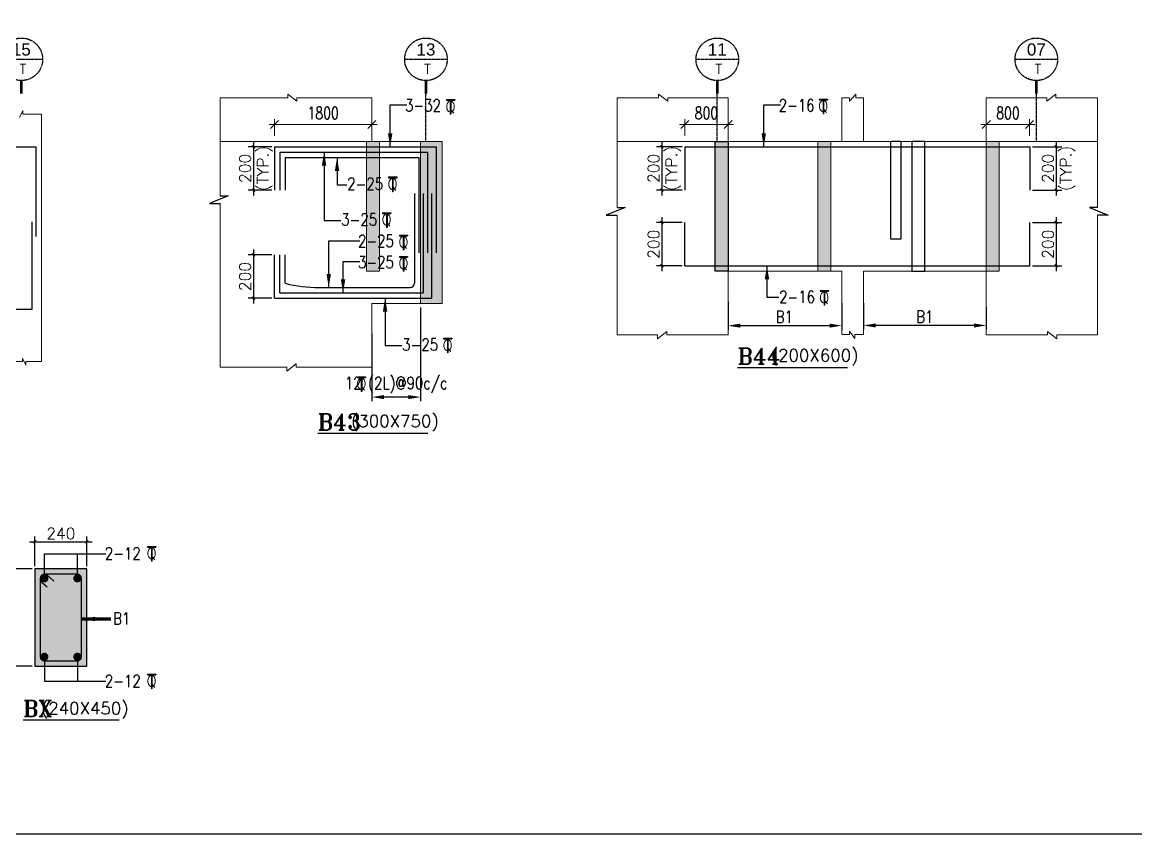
# Model space of a CAD drawing. Header units: millimetres. Extents: x 2061841 to 105821645, y -77612 to 48520811.
# Drawn here: x 2886981 to 2907570, y -703 to 14301 of the extents above; entities that cross this region are included whole.
import ezdxf
from ezdxf.enums import TextEntityAlignment as Align

# ---------------------------------------------------------------- set-up
doc = ezdxf.new("R2010")
doc.units = ezdxf.units.MM
doc.header["$LTSCALE"] = 10
doc.header["$MEASUREMENT"] = 0
for name, pattern in [('BASEMENT COLUMN SETTING OUT-PART 2_R4$0$CENTER', [2, 1.25, -0.25, 0.25, -0.25]), ('CENTER', [2, 1.25, -0.25, 0.25, -0.25]), ('HIDDEN', [0.375, 0.25, -0.125])]:
    doc.linetypes.add(name, pattern=pattern)
for name, color, linetype in [('A-Grid-Tower', 8, 'CENTER'), ('BASEMENT COLUMN SETTING OUT-PART 2_R4$0$A-GRID-MAIN', 2, 'BASEMENT COLUMN SETTING OUT-PART 2_R4$0$CENTER'), ('BEAM', 4, 'Continuous'), ('BEAM HATCH', 252, 'Continuous'), ('BEAM STIRRUPS', 3, 'Continuous'), ('BORDER', 5, 'Continuous'), ('LEADER', 3, 'Continuous'), ('REIN', 1, 'Continuous'), ('S-BEAM', 4, 'Continuous'), ('S-DIM', 7, 'Continuous'), ('SHEET', 7, 'Continuous')]:
    doc.layers.add(name, color=color, linetype=linetype)
doc.layers.add('TEXT', color=2, linetype='Continuous', lineweight=25)
doc.layers.add('VIN_SLAB DIMENSION', color=3, linetype='Continuous', lineweight=13)
doc.styles.add('200', font='romand.shx', dxfattribs={"width": 0.8, "height": 225})
doc.styles.add('BASEMENT COLUMN SETTING OUT-PART 2_R4$0$MAS-TXTL', font='arial.ttf', dxfattribs={"height": 200})
doc.styles.add('BASEMENT COLUMN SETTING OUT-PART 2_R4$0$MAS-TXTS', font='romans.shx', dxfattribs={"width": 0.8, "height": 180})
doc.styles.add('MAH', font='romand.shx', dxfattribs={"height": 210})
doc.styles.add('PK', font='romand.shx', dxfattribs={"width": 0.7, "height": 225})
doc.styles.add('PRP 100', font='romand.shx', dxfattribs={"width": 0.75})
doc.styles.add('RD', font='romand.shx', dxfattribs={"width": 0.9, "height": 225})
doc.styles.add('ROMAND', font='romand', dxfattribs={"height": 200})
doc.styles.add('RT', font='romant.shx', dxfattribs={"height": 250})
doc.dimstyles.new('dim', dxfattribs={"dimtxt": 225, "dimasz": 150, "dimexe": 100, "dimexo": 100, "dimgap": 100, "dimtad": 1, "dimdec": 0, "dimlfac": -1, "dimrnd": 5, "dimdsep": 46, "dimtxsty": 'PRP 100', "dimblk": 'OBLIQUE', "dimcen": 1.5, "dimdle": 100, "dimclrd": 3, "dimclre": 3, "dimclrt": 2, "dimadec": 0, "dimazin": 0, "dimtfac": 1, "dimtdec": 0, "dimtix": 1, "dimtmove": 0, "dimatfit": 3, "dimldrblk": 'OBLIQUE', "dimfxl": 200, "dimlwd": -1, "dimlwe": -1, "dimarcsym": 0})
doc.dimstyles.new('GR', dxfattribs={"dimtxt": 225, "dimasz": 100, "dimexe": 50, "dimexo": 50, "dimgap": 40, "dimtad": 1, "dimdec": 0, "dimzin": 0, "dimdsep": 46, "dimtxsty": 'RD', "dimblk1": 'OBLIQUE', "dimblk2": 'OBLIQUE', "dimsah": 1, "dimcen": 0, "dimdle": 100, "dimclrd": 3, "dimclre": 3, "dimclrt": 2, "dimadec": 0, "dimazin": 0, "dimtfac": 1, "dimtdec": 0, "dimtix": 1, "dimtmove": 0, "dimatfit": 3, "dimfxl": 1, "dimtolj": 1, "dimtzin": 0, "dimarcsym": 0})
doc.dimstyles.new('GR2', dxfattribs={"dimtxt": 225, "dimasz": 100, "dimexe": 75, "dimexo": 75, "dimgap": 50, "dimtad": 1, "dimdec": 0, "dimdsep": 46, "dimtxsty": '200', "dimblk1": 'OBLIQUE', "dimblk2": 'OBLIQUE', "dimsah": 1, "dimcen": 50, "dimdle": 75, "dimclrd": 3, "dimclre": 3, "dimclrt": 2, "dimadec": 0, "dimazin": 0, "dimtfac": 1, "dimtdec": 0, "dimtix": 1, "dimtmove": 0, "dimatfit": 3, "dimldrblk": 'OBLIQUE', "dimfxl": 1, "dimtolj": 1, "dimtzin": 0, "dimarcsym": 0})
doc.dimstyles.new('MA', dxfattribs={"dimtxt": 210, "dimasz": 50, "dimexe": 100, "dimexo": 50, "dimgap": 50, "dimtad": 1, "dimdec": 0, "dimzin": 0, "dimdsep": 46, "dimtxsty": 'MAH', "dimblk1": 'OBLIQUE', "dimblk2": 'OBLIQUE', "dimsah": 1, "dimcen": 0.09, "dimdle": 100, "dimclrd": 3, "dimclre": 3, "dimclrt": 2, "dimadec": 0, "dimazin": 0, "dimtfac": 1, "dimtdec": 0, "dimtix": 1, "dimtofl": 0, "dimtmove": 0, "dimatfit": 3, "dimldrblk": 'OBLIQUE', "dimfxl": 1, "dimtolj": 1, "dimtzin": 0, "dimarcsym": 0})

# ---------------------------------------------------------------- blocks, each defined once
blk = doc.blocks.new('_Oblique')
at = {"color": 0, "linetype": 'ByBlock', "lineweight": -2}
blk.add_line((-0.5, -0.5), (0.5, 0.5), dxfattribs=at)
blk = doc.blocks.new('*D1696')
at = {"layer": 'Defpoints', "color": 0, "transparency": 16777216}
for p in [(2891644, 11999, 0), (2891255, 11199), (2891644, 11199, 0)]:
    blk.add_point(p, dxfattribs=at)
at = {"layer": 'S-DIM', "color": 3, "lineweight": -2, "transparency": 16777216}
for p, q in [((2891594, 11999), (2891155, 11999)), ((2891255, 12099), (2891255, 11099)), ((2891594, 11199), (2891155, 11199))]:
    blk.add_line(p, q, dxfattribs=at)
at = {"layer": 'S-DIM', "color": 3, "lineweight": -2, "transparency": 16777216, "xscale": 50, "yscale": 50, "zscale": 50}
for p, rotation in [((2891255, 11999), 90), ((2891255, 11199), 270)]:
    blk.add_blockref('_Oblique', p, dxfattribs=dict(at, rotation=rotation))
at = {"layer": 'S-DIM', "color": 2, "transparency": 16777216, "char_height": 210, "attachment_point": 5, "rotation": 90, "style": 'MAH'}
for s, insert in [('\\A1;(TYP.)', (2891465, 11599)), ('\\A1;200', (2891100, 11599))]:
    blk.add_mtext(s, dxfattribs=dict(at, insert=insert))
blk = doc.blocks.new('*D1697')
at = {"layer": 'Defpoints', "color": 0, "transparency": 16777216}
for p in [(2891644, 9999, 0), (2891255, 9199), (2891644, 9199, 0)]:
    blk.add_point(p, dxfattribs=at)
at = {"layer": 'S-DIM', "color": 3, "lineweight": -2, "transparency": 16777216}
for p, q in [((2891255, 10099), (2891255, 9099)), ((2891594, 9999), (2891155, 9999)), ((2891594, 9199), (2891155, 9199))]:
    blk.add_line(p, q, dxfattribs=at)
at = {"layer": 'S-DIM', "color": 3, "lineweight": -2, "transparency": 16777216, "xscale": 50, "yscale": 50, "zscale": 50}
for p, rotation in [((2891255, 9999), 90), ((2891255, 9199), 270)]:
    blk.add_blockref('_Oblique', p, dxfattribs=dict(at, rotation=rotation))
at = {"layer": 'S-DIM', "color": 2, "transparency": 16777216, "char_height": 210, "attachment_point": 5, "rotation": 90, "style": 'MAH'}
for s, insert in [('\\A1;200', (2891100, 9599)), ('\\A1;', (2891410, 9599))]:
    blk.add_mtext(s, dxfattribs=dict(at, insert=insert))
blk = doc.blocks.new('*D1698')
at = {"layer": 'BEAM STIRRUPS', "color": 3, "lineweight": -2, "ltscale": 0.25, "transparency": 16777216}
for p, q in [((2894345, 9024), (2894345, 7295)), ((2893445, 8537), (2893445, 7295)), ((2894120, 7370), (2893670, 7370))]:
    blk.add_line(p, q, dxfattribs=at)
at = {"layer": 'BEAM STIRRUPS', "color": 3, "linetype": 'Continuous', "ltscale": 0.25, "transparency": 16777216}
for points in [[(2893670, 7408), (2893670, 7333), (2893445, 7370)], [(2894120, 7408), (2894120, 7333), (2894345, 7370)]]:
    blk.add_solid(points, dxfattribs=at)
at = {"layer": 'Defpoints', "color": 0, "linetype": 'Continuous', "ltscale": 0.25, "transparency": 16777216}
for p in [(2894345, 9099, 0), (2893445, 8612, 0), (2893445, 7370)]:
    blk.add_point(p, dxfattribs=at)
at = {"layer": 'BEAM STIRRUPS', "color": 2, "linetype": 'Continuous', "ltscale": 0.25, "transparency": 16777216, "insert": (2893895, 7592), "char_height": 225, "attachment_point": 5, "rotation": 360, "style": '200'}
blk.add_mtext('\\A1;12 (2L)@90c/c', dxfattribs=at)
blk = doc.blocks.new('A$C33BE299A')
at = {"layer": 'SHEET', "color": 4, "style": 'ROMAND'}
for s, height, p in [('T', 170, (-16, 0)), ('Q', 125, (-14, 27))]:
    blk.add_text(s, height=height, dxfattribs=at).set_placement(p)
blk = doc.blocks.new('*D1677')
at = {"layer": 'Defpoints', "color": 0, "transparency": 16777216}
for p in [(2899232, 11999, 0), (2898809, 11199), (2899232, 11199, 0)]:
    blk.add_point(p, dxfattribs=at)
at = {"layer": 'S-DIM', "color": 3, "lineweight": -2, "transparency": 16777216}
for p, q in [((2899182, 11999), (2898709, 11999)), ((2898809, 12099), (2898809, 11099)), ((2899182, 11199), (2898709, 11199))]:
    blk.add_line(p, q, dxfattribs=at)
at = {"layer": 'S-DIM', "color": 3, "lineweight": -2, "transparency": 16777216, "xscale": 50, "yscale": 50, "zscale": 50}
for p, rotation in [((2898809, 11999), 90), ((2898809, 11199), 270)]:
    blk.add_blockref('_Oblique', p, dxfattribs=dict(at, rotation=rotation))
at = {"layer": 'S-DIM', "color": 2, "transparency": 16777216, "char_height": 210, "attachment_point": 5, "rotation": 90, "style": 'MAH'}
for s, insert in [('\\A1;(TYP.)', (2899019, 11599)), ('\\A1;200', (2898654, 11599))]:
    blk.add_mtext(s, dxfattribs=dict(at, insert=insert))
blk = doc.blocks.new('*D1678')
at = {"layer": 'Defpoints', "color": 0, "transparency": 16777216}
for p in [(2899232, 10596, 0), (2898809, 9796), (2899232, 9796, 0)]:
    blk.add_point(p, dxfattribs=at)
at = {"layer": 'S-DIM', "color": 3, "lineweight": -2, "transparency": 16777216}
for p, q in [((2899182, 10596), (2898709, 10596)), ((2898809, 10696), (2898809, 9696)), ((2899182, 9796), (2898709, 9796))]:
    blk.add_line(p, q, dxfattribs=at)
at = {"layer": 'S-DIM', "color": 3, "lineweight": -2, "transparency": 16777216, "xscale": 50, "yscale": 50, "zscale": 50}
for p, rotation in [((2898809, 10596), 90), ((2898809, 9796), 270)]:
    blk.add_blockref('_Oblique', p, dxfattribs=dict(at, rotation=rotation))
at = {"layer": 'S-DIM', "color": 2, "transparency": 16777216, "char_height": 210, "attachment_point": 5, "rotation": 90, "style": 'MAH'}
for s, insert in [('\\A1;200', (2898654, 10196)), ('\\A1;', (2898964, 10196))]:
    blk.add_mtext(s, dxfattribs=dict(at, insert=insert))
blk = doc.blocks.new('*D1679')
at = {"layer": 'BEAM STIRRUPS', "color": 3, "lineweight": -2, "ltscale": 0.25, "transparency": 16777216}
for p, q in [((2900032, 9134), (2900032, 8616)), ((2902135, 9109), (2902135, 8616)), ((2901910, 8691), (2900257, 8691))]:
    blk.add_line(p, q, dxfattribs=at)
at = {"layer": 'BEAM STIRRUPS', "color": 3, "linetype": 'Continuous', "ltscale": 0.25, "transparency": 16777216}
for points in [[(2900257, 8729), (2900257, 8654), (2900032, 8691)], [(2901910, 8729), (2901910, 8654), (2902135, 8691)]]:
    blk.add_solid(points, dxfattribs=at)
at = {"layer": 'Defpoints', "color": 0, "linetype": 'Continuous', "ltscale": 0.25, "transparency": 16777216}
for p in [(2900032, 9209, 0), (2902135, 9184, 0), (2900032, 8691)]:
    blk.add_point(p, dxfattribs=at)
at = {"layer": 'BEAM STIRRUPS', "color": 2, "linetype": 'Continuous', "ltscale": 0.25, "transparency": 16777216, "insert": (2901073, 8854), "char_height": 225, "attachment_point": 5, "rotation": 360, "style": '200'}
blk.add_mtext('\\A1;B1', dxfattribs=at)
blk = doc.blocks.new('*D1680')
at = {"layer": 'Defpoints', "color": 0, "transparency": 16777216}
for p in [(2905609, 11999, 0), (2905609, 11199, 0), (2906101, 11199)]:
    blk.add_point(p, dxfattribs=at)
at = {"layer": 'S-DIM', "color": 3, "lineweight": -2, "transparency": 16777216}
for p, q in [((2905659, 11999), (2906201, 11999)), ((2906101, 12099), (2906101, 11099)), ((2905659, 11199), (2906201, 11199))]:
    blk.add_line(p, q, dxfattribs=at)
at = {"layer": 'S-DIM', "color": 3, "lineweight": -2, "transparency": 16777216, "xscale": 50, "yscale": 50, "zscale": 50}
for p, rotation in [((2906101, 11999), 90), ((2906101, 11199), 270)]:
    blk.add_blockref('_Oblique', p, dxfattribs=dict(at, rotation=rotation))
at = {"layer": 'S-DIM', "color": 2, "transparency": 16777216, "char_height": 210, "attachment_point": 5, "rotation": 90, "style": 'MAH'}
for s, insert in [('\\A1;(TYP.)', (2906311, 11599)), ('\\A1;200', (2905946, 11599))]:
    blk.add_mtext(s, dxfattribs=dict(at, insert=insert))
blk = doc.blocks.new('*D1681')
at = {"layer": 'Defpoints', "color": 0, "transparency": 16777216}
for p in [(2905609, 10596, 0), (2905609, 9796, 0), (2906101, 9796)]:
    blk.add_point(p, dxfattribs=at)
at = {"layer": 'S-DIM', "color": 3, "lineweight": -2, "transparency": 16777216}
for p, q in [((2905659, 10596), (2906201, 10596)), ((2906101, 10696), (2906101, 9696)), ((2905659, 9796), (2906201, 9796))]:
    blk.add_line(p, q, dxfattribs=at)
at = {"layer": 'S-DIM', "color": 3, "lineweight": -2, "transparency": 16777216, "xscale": 50, "yscale": 50, "zscale": 50}
for p, rotation in [((2906101, 10596), 90), ((2906101, 9796), 270)]:
    blk.add_blockref('_Oblique', p, dxfattribs=dict(at, rotation=rotation))
at = {"layer": 'S-DIM', "color": 2, "transparency": 16777216, "char_height": 210, "attachment_point": 5, "rotation": 90, "style": 'MAH'}
for s, insert in [('\\A1;200', (2905946, 10196)), ('\\A1;', (2906256, 10196))]:
    blk.add_mtext(s, dxfattribs=dict(at, insert=insert))
blk = doc.blocks.new('*D1682')
at = {"layer": 'BEAM STIRRUPS', "color": 3, "lineweight": -2, "ltscale": 0.25, "transparency": 16777216}
for p, q in [((2902535, 9104), (2902535, 8620)), ((2904807, 9033), (2904807, 8620)), ((2904582, 8695), (2902760, 8695))]:
    blk.add_line(p, q, dxfattribs=at)
at = {"layer": 'BEAM STIRRUPS', "color": 3, "linetype": 'Continuous', "ltscale": 0.25, "transparency": 16777216}
for points in [[(2902760, 8732), (2902760, 8657), (2902535, 8695)], [(2904582, 8732), (2904582, 8657), (2904807, 8695)]]:
    blk.add_solid(points, dxfattribs=at)
at = {"layer": 'Defpoints', "color": 0, "linetype": 'Continuous', "ltscale": 0.25, "transparency": 16777216}
for p in [(2902535, 9179, 0), (2904807, 9108, 0), (2902535, 8695)]:
    blk.add_point(p, dxfattribs=at)
at = {"layer": 'BEAM STIRRUPS', "color": 2, "linetype": 'Continuous', "ltscale": 0.25, "transparency": 16777216, "insert": (2903671, 8857), "char_height": 225, "attachment_point": 5, "rotation": 360, "style": '200'}
blk.add_mtext('\\A1;B1', dxfattribs=at)
blk = doc.blocks.new('*D1564')
at = {"layer": 'Defpoints', "color": 0, "transparency": 16777216}
for p in [(2888174, 4693), (2887214, 4194), (2888174, 4194)]:
    blk.add_point(p, dxfattribs=at)
at = {"layer": 'S-DIM', "color": 3, "lineweight": -2, "transparency": 16777216}
for p, q in [((2887214, 4244), (2887214, 4793)), ((2888174, 4244), (2888174, 4793)), ((2887114, 4693), (2888274, 4693))]:
    blk.add_line(p, q, dxfattribs=at)
at = {"layer": 'S-DIM', "color": 3, "lineweight": -2, "transparency": 16777216, "xscale": 50, "yscale": 50, "zscale": 50, "rotation": 180}
blk.add_blockref('_Oblique', (2887214, 4693), dxfattribs=at)
at = {"layer": 'S-DIM', "color": 3, "lineweight": -2, "transparency": 16777216, "xscale": 50, "yscale": 50, "zscale": 50}
blk.add_blockref('_Oblique', (2888174, 4693), dxfattribs=at)
at = {"layer": 'S-DIM', "color": 2, "transparency": 16777216, "insert": (2887694, 4848), "char_height": 210, "attachment_point": 5, "style": 'MAH'}
blk.add_mtext('\\A1;\\A1;240', dxfattribs=at)
blk = doc.blocks.new('OBLIQUE')
blk = doc.blocks.new('*D1565')
at = {"layer": 'Defpoints', "color": 0, "transparency": 16777216}
for p in [(2887214, 4194), (2886786, 2394), (2887214, 2394)]:
    blk.add_point(p, dxfattribs=at)
at = {"layer": 'S-DIM', "color": 3, "lineweight": -2, "transparency": 16777216}
for p, q in [((2887164, 4194), (2886686, 4194)), ((2886786, 4294), (2886786, 2294)), ((2887164, 2394), (2886686, 2394))]:
    blk.add_line(p, q, dxfattribs=at)
at = {"layer": 'S-DIM', "color": 3, "lineweight": -2, "transparency": 16777216, "xscale": 50, "yscale": 50, "zscale": 50}
for p, rotation in [((2886786, 4194), 90), ((2886786, 2394), 270)]:
    blk.add_blockref('_Oblique', p, dxfattribs=dict(at, rotation=rotation))
at = {"layer": 'S-DIM', "color": 2, "transparency": 16777216, "insert": (2886631, 3294), "char_height": 210, "attachment_point": 5, "rotation": 90, "style": 'MAH'}
blk.add_mtext('\\A1;\\A1;450', dxfattribs=at)
blk = doc.blocks.new('*D1631')
at = {"layer": 'Defpoints', "color": 0, "transparency": 16777216}
for p in [(2891645, 12411), (2891645, 12099, 52), (2893445, 12099, 52)]:
    blk.add_point(p, dxfattribs=at)
at = {"layer": 'VIN_SLAB DIMENSION', "color": 3, "transparency": 16777216}
for p, q in [((2893545, 12411), (2891545, 12411)), ((2891645, 12199), (2891645, 12511)), ((2893445, 12199), (2893445, 12511))]:
    blk.add_line(p, q, dxfattribs=at)
at = {"layer": 'VIN_SLAB DIMENSION', "color": 3, "transparency": 16777216, "xscale": 150, "yscale": 150, "zscale": 150, "rotation": 180}
blk.add_blockref('_Oblique', (2891645, 12411), dxfattribs=at)
at = {"layer": 'VIN_SLAB DIMENSION', "color": 3, "transparency": 16777216, "xscale": 150, "yscale": 150, "zscale": 150}
blk.add_blockref('_Oblique', (2893445, 12411), dxfattribs=at)
at = {"layer": 'VIN_SLAB DIMENSION', "color": 2, "transparency": 16777216, "insert": (2892545, 12623), "char_height": 225, "attachment_point": 5, "style": 'PRP 100'}
blk.add_mtext('1800', dxfattribs=at)
blk = doc.blocks.new('BASEMENT COLUMN SETTING OUT-PART 2_R4$0$GRID TARGET1')
blk.add_wipeout([(393, -655), (392, -641), (392, -628), (390, -614), (389, -600), (387, -587), (384, -573), (381, -560), (377, -547), (373, -534), (369, -521), (364, -508), (359, -495), (353, -483), (347, -471), (340, -459), (333, -447), (325, -435), (318, -424), (309, -413), (301, -403), (292, -392), (282, -382), (273, -373), (263, -363), (252, -354), (242, -346), (231, -337), (220, -330), (208, -322), (196, -315), (184, -308), (172, -302), (160, -296), (147, -291), (134, -286), (121, -282), (108, -278), (95, -274), (82, -271), (68, -268), (55, -266), (41, -265), (27, -263), (14, -263), (0, -262), (-14, -263), (-27, -263), (-41, -265), (-55, -266), (-68, -268), (-82, -271), (-95, -274), (-108, -278), (-121, -282), (-134, -286), (-147, -291), (-160, -296), (-172, -302), (-184, -308), (-196, -315), (-208, -322), (-220, -330), (-231, -337), (-242, -346), (-252, -354), (-263, -363), (-273, -373), (-282, -382), (-292, -392), (-301, -403), (-309, -413), (-318, -424), (-325, -435), (-333, -447), (-340, -459), (-347, -471), (-353, -483), (-359, -495), (-364, -508), (-369, -521), (-373, -534), (-377, -547), (-381, -560), (-384, -573), (-387, -587), (-389, -600), (-390, -614), (-392, -628), (-392, -641), (-393, -655), (-392, -669), (-392, -682), (-390, -696), (-389, -710), (-387, -723), (-384, -737), (-381, -750), (-377, -763), (-373, -776), (-369, -789), (-364, -802), (-359, -815), (-353, -827), (-347, -839), (-340, -851), (-333, -863), (-325, -875), (-318, -886), (-309, -897), (-301, -907), (-292, -918), (-282, -928), (-273, -937), (-263, -947), (-252, -956), (-242, -964), (-231, -973), (-220, -981), (-208, -988), (-196, -995), (-184, -1002), (-172, -1008), (-160, -1014), (-147, -1019), (-134, -1024), (-121, -1028), (-108, -1032), (-95, -1036), (-82, -1039), (-68, -1042), (-55, -1044), (-41, -1046), (-27, -1047), (-14, -1047), (0, -1048), (14, -1047), (27, -1047), (41, -1046), (55, -1044), (68, -1042), (82, -1039), (95, -1036), (108, -1032), (121, -1028), (134, -1024), (147, -1019), (160, -1014), (172, -1008), (184, -1002), (196, -995), (208, -988), (220, -981), (231, -973), (242, -964), (252, -956), (263, -947), (273, -937), (282, -928), (292, -918), (301, -907), (309, -897), (318, -886), (325, -875), (333, -863), (340, -851), (347, -839), (353, -827), (359, -815), (364, -802), (369, -789), (373, -776), (377, -763), (381, -750), (384, -737), (387, -723), (389, -710), (390, -696), (392, -682), (392, -669)])
blk.add_line((-393, -655), (393, -655))
at = {"const_width": 48.8}
blk.add_lwpolyline([(0, -1048), (0, -1292)], dxfattribs=at)
blk.add_circle((0, -655), 393)
for tag, height, style, p in [('AS', 225, 'BASEMENT COLUMN SETTING OUT-PART 2_R4$0$MAS-TXTL', (0, -586)), ('REF', 180, 'BASEMENT COLUMN SETTING OUT-PART 2_R4$0$MAS-TXTS', (29, -925))]:
    blk.add_attdef(tag, text='', height=height, dxfattribs=dict(style=style)).set_placement(p, align=Align.CENTER)
blk = doc.blocks.new('*D1131')
at = {"layer": 'Defpoints', "color": 0, "transparency": 16777216}
for p in [(2899232, 12411), (2899232, 12099, 52), (2900032, 12099, 52)]:
    blk.add_point(p, dxfattribs=at)
at = {"layer": 'VIN_SLAB DIMENSION', "color": 3, "transparency": 16777216}
for p, q in [((2900132, 12411), (2899132, 12411)), ((2899232, 12199), (2899232, 12511)), ((2900032, 12199), (2900032, 12511))]:
    blk.add_line(p, q, dxfattribs=at)
at = {"layer": 'VIN_SLAB DIMENSION', "color": 3, "transparency": 16777216, "xscale": 150, "yscale": 150, "zscale": 150, "rotation": 180}
blk.add_blockref('_Oblique', (2899232, 12411), dxfattribs=at)
at = {"layer": 'VIN_SLAB DIMENSION', "color": 3, "transparency": 16777216, "xscale": 150, "yscale": 150, "zscale": 150}
blk.add_blockref('_Oblique', (2900032, 12411), dxfattribs=at)
at = {"layer": 'VIN_SLAB DIMENSION', "color": 2, "transparency": 16777216, "insert": (2899632, 12623), "char_height": 225, "attachment_point": 5, "style": 'PRP 100'}
blk.add_mtext('800', dxfattribs=at)
blk = doc.blocks.new('*D1132')
at = {"layer": 'Defpoints', "color": 0, "transparency": 16777216}
for p in [(2904807, 12411), (2904807, 12099, 52), (2905607, 12099, 52)]:
    blk.add_point(p, dxfattribs=at)
at = {"layer": 'VIN_SLAB DIMENSION', "color": 3, "transparency": 16777216}
for p, q in [((2905707, 12411), (2904707, 12411)), ((2904807, 12199), (2904807, 12511)), ((2905607, 12199), (2905607, 12511))]:
    blk.add_line(p, q, dxfattribs=at)
at = {"layer": 'VIN_SLAB DIMENSION', "color": 3, "transparency": 16777216, "xscale": 150, "yscale": 150, "zscale": 150, "rotation": 180}
blk.add_blockref('_Oblique', (2904807, 12411), dxfattribs=at)
at = {"layer": 'VIN_SLAB DIMENSION', "color": 3, "transparency": 16777216, "xscale": 150, "yscale": 150, "zscale": 150}
blk.add_blockref('_Oblique', (2905607, 12411), dxfattribs=at)
at = {"layer": 'VIN_SLAB DIMENSION', "color": 2, "transparency": 16777216, "insert": (2905207, 12623), "char_height": 225, "attachment_point": 5, "style": 'PRP 100'}
blk.add_mtext('800', dxfattribs=at)

msp = doc.modelspace()

# ---------------------------------------------------------------- hatches: boundary and pattern name
at = {"layer": 'BEAM HATCH'}
for points in [[(2893345.2, 12099), (2893585.2, 12099), (2893585.2, 9699), (2893345.2, 9699)], [(2894345.2, 12099), (2894745.2, 12099), (2894745.2, 9099), (2894345.2, 9099)], [(2899792.5, 12099), (2900032.5, 12099), (2900032.5, 9696), (2899792.5, 9696)], [(2901932.4, 12099), (2901692.4, 12099), (2901692.4, 9696), (2901932.4, 9696)], [(2905047.5, 12099), (2904807.5, 12099), (2904807.5, 9696), (2905047.5, 9696)], [(2887214.2, 2394), (2888174.2, 2394), (2888174.2, 4194), (2887214.2, 4194)]]:
    msp.add_hatch(color=252, dxfattribs=at).paths.add_polyline_path(points)

# ---------------------------------------------------------------- linework, layer by layer
at = {"layer": 'A-Grid-Tower', "color": 6}
for p, q in [((2894445.2, 12099, 0), (2894445.2, 12979.4, 0)), ((2899832.5, 12099, 0), (2899832.5, 12979.4, 0)), ((2905732.5, 12099, 0), (2905732.5, 12979.4, 0))]:
    msp.add_line(p, q, dxfattribs=at)
at = {"layer": 'BEAM', "lineweight": 13}
for p, q in [((2891890.5, 12972.1, 0), (2891890.5, 12901.5, 0)), ((2892058.7, 12840.6, 0), (2891890.5, 12972.1, 0)), ((2898747.9, 12972.1, 0), (2898747.9, 12901.5, 0)), ((2898915.3, 12840.6, 0), (2898747.9, 12972.1, 0)), ((2902276.1, 12840.6, -0.1), (2902392, 12972.1, -0.1)), ((2902392, 12972.1, -0.1), (2902392, 12901.5, -0.1)), ((2905924.7, 12840.6, 0), (2906092, 12972.1, 0)), ((2906092, 12972.1, 0), (2906092, 12901.5, 0)), ((2891890.5, 12901.5, 0), (2890640.9, 12901.5, 7466.8)), ((2890640.9, 11093.4, 0), (2890640.9, 12901.5, 0)), ((2892057.8, 12901.5, 0), (2892058.7, 12840.6, 0)), ((2893445.2, 12901.5, 0), (2892057.8, 12901.5, 0)), ((2893445.2, 12901.5, 0), (2893445.2, 12099, 0)), ((2898747.9, 12901.5, 0), (2897978.2, 12901.5, 7466.8)), ((2897978.2, 10877.2, 0), (2897978.2, 12901.5, 0)), ((2898915.3, 12901.5, 0), (2898915.3, 12840.6, 0)), ((2900032.5, 12901.5, 0), (2898915.3, 12901.5, 0)), ((2900032.5, 12901.5, 0), (2900032.5, 12099, 0)), ((2902134.9, 12901.5, 0.1), (2902134.9, 12099, 0)), ((2902134.9, 12901.5, -0.1), (2902276.1, 12901.5, -0.1)), ((2902276.1, 12901.5, -0.1), (2902276.1, 12840.6, -0.1)), ((2902392, 12901.5, -0.1), (2902534.9, 12901.5, 948.5)), ((2902534.9, 12901.5, 0.1), (2902534.9, 12099, 0)), ((2904807.5, 12901.5, 0), (2904807.5, 12099, 0)), ((2904807.5, 12901.5, 0), (2905924.7, 12901.5, 0)), ((2905924.7, 12901.5, 0), (2905924.7, 12840.6, 0)), ((2906092, 12901.5, 0), (2906861.8, 12901.5, 7466.8)), ((2906861.8, 10877.2, 0), (2906861.8, 12901.5, 0)), ((2886928.5, 12538, -103.1), (2886991.7, 12669.6, -103.1)), ((2886991.7, 12669.6, -103.1), (2886991.7, 12599, -103.1)), ((2886991.7, 12599, -103.1), (2887334.2, 12599, 51.6)), ((2887334.2, 12599, 0), (2887334.2, 12099, 0)), ((2887334.2, 8030, 51.6), (2887334.2, 12099, 0)), ((2890640.9, 12099, 0), (2894745.2, 12099, 0)), ((2897978.2, 12099, 0), (2906861.8, 12099, 0)), ((2899792.5, 12099, 0), (2899792.5, 9699, 0)), ((2900032.5, 12099, 0), (2900032.5, 9699, 0)), ((2890640.9, 7922.3, 7466.8), (2890640.9, 10950.4, 0)), ((2897978.2, 8519.3, 7466.8), (2897978.2, 10734.1, 0)), ((2906861.8, 8519.3, 7466.8), (2906861.8, 10734.1, 0)), ((2899792.5, 9699, 0), (2900032.5, 9699, 0)), ((2900032.5, 9696, 0), (2902134.9, 9696, 0)), ((2900032.5, 8519.3, 0), (2900032.5, 9696, 0)), ((2902134.9, 8526.6, 0.1), (2902134.9, 9696, 0)), ((2902534.9, 9696, 0), (2904807.5, 9696, 0)), ((2902534.9, 8526.6, 0.1), (2902534.9, 9696, 0)), ((2904807.5, 8519.3, 0), (2904807.5, 9696, 0)), ((2893445.2, 9099, 0), (2894395.2, 9099, 0)), ((2893445.2, 7922.3, 0), (2893445.2, 9099, 0)), ((2898729.2, 8519.3, 0), (2897978.2, 8519.3, 7466.8)), ((2898902.6, 8580.3, 0), (2898729.2, 8448.7, 0)), ((2898729.2, 8448.7, 0), (2898729.2, 8519.3, 0)), ((2898902.6, 8519.3, 0), (2898902.6, 8580.3, 0)), ((2900032.5, 8519.3, 0), (2898902.6, 8519.3, 0)), ((2902134.9, 8526.6, -0.1), (2902279.6, 8526.6, -0.1)), ((2902279.6, 8526.6, -0.1), (2902279.6, 8587.5, -0.1)), ((2902279.6, 8587.5, -0.1), (2902375.6, 8455.9, -0.1)), ((2902375.6, 8526.6, -0.1), (2902534.9, 8526.6, 948.5)), ((2902375.6, 8455.9, -0.1), (2902375.6, 8526.6, -0.1)), ((2904807.5, 8519.3, 0), (2905937.4, 8519.3, 0)), ((2905937.4, 8519.3, 0), (2905937.4, 8580.3, 0)), ((2905937.4, 8580.3, 0), (2906110.8, 8448.7, 0)), ((2906110.8, 8519.3, 0), (2906861.8, 8519.3, 7466.8)), ((2906110.8, 8448.7, 0), (2906110.8, 8519.3, 0)), ((2886584.2, 8030, -51.6), (2886986, 8030, -103.1)), ((2886986, 8030, -103.1), (2886986, 8090.9, -103.1)), ((2886986, 8090.9, -103.1), (2887049.1, 7959.3, -103.1)), ((2887049.1, 8030, -103.1), (2887334.2, 8030, 51.6)), ((2887049.1, 7959.3, -103.1), (2887049.1, 8030, -103.1)), ((2891871.7, 7922.3, 0), (2890640.9, 7922.3, 7466.8)), ((2892045.1, 7983.3, 0), (2891871.7, 7851.7, 0)), ((2891871.7, 7851.7, 0), (2891871.7, 7922.3, 0)), ((2892045.1, 7922.3, 0), (2892045.1, 7983.3, 0)), ((2893445.2, 7922.3, 0), (2892045.1, 7922.3, 0))]:
    msp.add_line(p, q, dxfattribs=at)
at = {"layer": 'BEAM'}
for p, q in [((2890788.8, 11093.4, 0), (2890443.2, 10950.4, 0)), ((2890443.2, 10950.4, 0), (2890640.9, 10950.4, 0)), ((2890640.9, 11093.4, 0), (2890788.8, 11093.4, 0)), ((2898126.1, 10877.2, 0), (2897780.5, 10734.1, 0)), ((2897780.5, 10734.1, 0), (2897978.2, 10734.1, 0)), ((2897978.2, 10877.2, 0), (2898126.1, 10877.2, 0)), ((2906861.8, 10877.2, 0), (2906713.9, 10877.2, 0)), ((2906713.9, 10877.2, 0), (2907059.5, 10734.1, 0)), ((2907059.5, 10734.1, 0), (2906861.8, 10734.1, 0))]:
    msp.add_line(p, q, dxfattribs=at)
at = {"layer": 'BEAM', "lineweight": 13, "elevation": 0}
for points in [[(2893345.2, 12099), (2893585.2, 12099), (2893585.2, 9699), (2893345.2, 9699)], [(2894345.2, 12099), (2894745.2, 12099), (2894745.2, 9099), (2894345.2, 9099)], [(2901932.4, 12099), (2901692.4, 12099), (2901692.4, 9696), (2901932.4, 9696)], [(2905047.5, 12099), (2904807.5, 12099), (2904807.5, 9696), (2905047.5, 9696)]]:
    msp.add_lwpolyline(points, close=True, dxfattribs=at)
at = {"layer": 'BEAM', "elevation": 0}
for points in [[(2899792.5, 12099), (2900032.5, 12099), (2900032.5, 9696), (2899792.5, 9696)], [(2887214.2, 2394), (2888174.2, 2394), (2888174.2, 4194), (2887214.2, 4194)]]:
    msp.add_lwpolyline(points, close=True, dxfattribs=at)
at = {"layer": 'BEAM', "const_width": 75, "elevation": 0}
for points in [[(2887351.7, 4019, 1), (2887426.7, 4019, 1)], [(2888036.7, 4019, -1), (2887961.7, 4019, -1)], [(2887351.7, 2569, -1), (2887426.7, 2569, -1)], [(2888036.7, 2569, 1), (2887961.7, 2569, 1)]]:
    msp.add_lwpolyline(points, format="xyb", close=True, dxfattribs=at)
at = {"layer": 'BORDER'}
msp.add_lwpolyline([(2841198.6, -702.5), (2931198.6, -702.5), (2931198.6, 59297.5), (2841198.6, 59297.5)], close=True, dxfattribs=at)
at = {"layer": 'LEADER', "color": 3}
for p, q in [((2887389.2, 4019, 0), (2887389.2, 4470.3, 0)), ((2887389.2, 4470.3, 0), (2888523.2, 4470.3, 0)), ((2887999.2, 4019, 0), (2887999.2, 4470.3, 0)), ((2887389.2, 2569, 0), (2887389.2, 2117.7, 0)), ((2887999.2, 2569, 0), (2887999.2, 2117.7, 0)), ((2887389.2, 2117.7, 0), (2888523.2, 2117.7, 0))]:
    msp.add_line(p, q, dxfattribs=at)
at = {"layer": 'REIN'}
for p, q in [((2885734, 11999, 51.6), (2887233.6, 11999, 0)), ((2887233.6, 11999, 0), (2887233.6, 10341.5, 0)), ((2891644.4, 11999, 0), (2894637.2, 11999, 0)), ((2891644.4, 11999, 0), (2891644.4, 11199, 0)), ((2894637.2, 11999, 0), (2894637.2, 10034.7, 0)), ((2899232.1, 11999, 0), (2905609.3, 11999, 0)), ((2899232.1, 11999, 0), (2899232.1, 11199, 0)), ((2905609.3, 11999, 0), (2905609.3, 11199, 0)), ((2891744.4, 11899, 0), (2894475.8, 11899, 0)), ((2891744.4, 11899, 0), (2891744.4, 11199, 0)), ((2891844.4, 11799, 0), (2894314.2, 11799, 0)), ((2891844.4, 11799, 0), (2891844.4, 11199, 0)), ((2894314.2, 11799, 0), (2894314.2, 10034.7, 0)), ((2894475.8, 11899, 0), (2894475.8, 10034.7, 0)), ((2894230.8, 11131.8, 0), (2894230.8, 9474, 0)), ((2894394.6, 11131.8, 0), (2894394.6, 9299, 0)), ((2894545.9, 11131.8, 0), (2894545.9, 9199, 0)), ((2887164.7, 8999, 0), (2887164.7, 10609.6, 0)), ((2899232.1, 9796, 0), (2899232.1, 10596, 0)), ((2905609.3, 9796, 0), (2905609.3, 10596, 0)), ((2891644.4, 9199, 0), (2891644.4, 9999, 0)), ((2891744.4, 9299, 0), (2891744.4, 9999, 0)), ((2891844.4, 9474, 0), (2891844.4, 9999, 0)), ((2899232.1, 9796, 0), (2905609.3, 9796, 0)), ((2891744.4, 9299, 0), (2894394.6, 9299, 0)), ((2892469.4, 9399, 0), (2894155.8, 9399, 0)), ((2891644.4, 9199, 0), (2894545.9, 9199, 0)), ((2882052.5, 8999, 51.6), (2887164.7, 8999, 0.5)), ((2887314.2, 3975.7, 0), (2887439.5, 3861)), ((2887419.8, 4094, 0), (2887564.2, 3964.6))]:
    msp.add_line(p, q, dxfattribs=at)
at = {"layer": 'REIN', "elevation": 0}
msp.add_lwpolyline([(2887389.2, 2494), (2887999.2, 2494, 0.4142136), (2888074.2, 2569), (2888074.2, 4019, 0.4142136), (2887999.2, 4094), (2887389.2, 4094, 0.4142136), (2887314.2, 4019), (2887314.2, 2569, 0.4142136)], format="xyb", close=True, dxfattribs=at)
at = {"layer": 'REIN', "extrusion": (-6.5342e-09, 3.3825e-07, 1)}
msp.add_arc((2892424.2, 11664.3, 0), 2265.8, 255.17241, 271.14204, dxfattribs=at)
at = {"layer": 'REIN', "extrusion": (-2.94527e-07, -5.35516e-08, 1)}
msp.add_arc((2894155.8, 9474, -0.9), 75, 270, 0, dxfattribs=at)
at = {"layer": 'S-BEAM', "linetype": 'HIDDEN', "elevation": 0}
for points in [[(2903232.5, 12099), (2903032.5, 12099), (2903032.5, 10299), (2903232.5, 10299)], [(2903672.5, 12099), (2903432.5, 12099), (2903432.5, 9696), (2903672.5, 9696)]]:
    msp.add_lwpolyline(points, close=True, dxfattribs=at)

# ---------------------------------------------------------------- block references
at = {"layer": 'TEXT', "color": 1, "xscale": 1.600000001490116, "yscale": 1.600000001490116, "zscale": 1.600000001490116}
for p in [(2894827.7, 12598.9, 243658.3), (2901719.7, 12607.7, 243658.3), (2893756.4, 11167.9, 243658.3), (2893646.1, 10508, 243658.3), (2893956.9, 10093.1, 243658.3), (2893956.9, 9699.8, 243658.3), (2901738.2, 9068.3, 243658.3), (2894773.7, 8185.9, 243658.3), (2893178.1, 7474.1, 243658.3)]:
    msp.add_blockref('A$C33BE299A', p, dxfattribs=at)
at = {"layer": 'TEXT', "color": 2, "xscale": 1.600000001490116, "yscale": 1.600000001490116, "zscale": 1.600000001490116}
for p in [(2889300.1, 4336.7, 243658), (2889300.1, 1977.8, 243658)]:
    msp.add_blockref('A$C33BE299A', p, dxfattribs=at)

# ---------------------------------------------------------------- texts
at = {"layer": 'TEXT', "color": 2, "style": 'PK', "width": 0.8}
for s, p in [('3-32', (2894060.1, 12651.2, -0.2)), ('2-16', (2900968.3, 12651.2, -0.2)), ('2-25', (2892988.8, 11201.5, -0.2)), ('3-25', (2892878.5, 10541.5, -0.2)), ('2-25', (2893189.4, 10145.4, -0.2)), ('3-25', (2893189.4, 9752.1, -0.2)), ('3-25', (2894006.1, 8229.2, -0.2)), ('2-12', (2888507.4, 4367, -0.2)), ('B1', (2888658.7, 3164.6, -0.2)), ('2-12', (2888507.4, 2008.1, -0.2))]:
    msp.add_text(s, height=225, dxfattribs=at).set_placement(p)
msp.add_text('2-16', height=225, rotation=0, dxfattribs=at).set_placement((2900975.9, 9110.4, 0))
at = {"layer": 'TEXT', "color": 1, "style": 'RT'}
for s, p in [('%%UB44      ', (2901224, 8126.2, 0)), ('%%UB43      ', (2893462.3, 6911.1, 0)), ('%%UBX      ', (2887884.4, 1612.3, 7466.8))]:
    msp.add_text(s, height=300, dxfattribs=at).set_placement(p, align=Align.MIDDLE_CENTER)
at = {"layer": 'TEXT', "color": 2, "style": 'RD'}
for s, p in [('(200X600)', (2900822.2, 8029.5, 0)), ('(300X750)', (2893060.5, 6814.3, 0)), ('(240X450)', (2887326.6, 1505, 7466.8))]:
    msp.add_text(s, height=225, dxfattribs=at).set_placement(p)

# ---------------------------------------------------------------- dimensions: what is measured, and where the dimension line sits
at = {"layer": 'BEAM STIRRUPS', "linetype": 'Continuous', "ltscale": 0.25}
for base, p1, p2, text, override, picture, middle in [((2893445.2, 7370.3, 0), (2894345.2, 9099, -0.1), (2893445.2, 8612, 0), '12 (2L)@90c/c', {"dimasz": 225, "dimtxsty": '200', "dimfxl": 3, "dimarcsym": 2}, '*D1698', (2893895.2, 7370.3, 0)), ((2900032.5, 8691.3, 0), (2902134.9, 9183.8, -0.1), (2900032.5, 9209, 0), 'B1', {"dimasz": 225, "dimfxl": 3, "dimarcsym": 2}, '*D1679', (2901073.1, 8691.3, 0)), ((2902534.9, 8695, 0), (2904807.5, 9107.7, 0), (2902534.9, 9179.3, 0), 'B1', {"dimasz": 225, "dimfxl": 3, "dimarcsym": 2}, '*D1682', (2903671.2, 8695, 0))]:
    dim = msp.add_linear_dim(base=base, p1=p1, p2=p2, angle=179.99996, text=text, dimstyle='GR2', override=override, dxfattribs=at)
    dim.commit()
    dim.dimension.update_dxf_attribs({"geometry": picture, "text_midpoint": middle, "dimtype": 160})
at = {"layer": 'S-DIM'}
for base, p1, p2, picture, middle in [((2891255.5, 11199, 0), (2891644.4, 11999, 0), (2891644.4, 11199, 0), '*D1696', (2891255.5, 11599, 0)), ((2898808.9, 11199, 0), (2899232.1, 11999, 0), (2899232.1, 11199, 0), '*D1677', (2898808.9, 11599, 0)), ((2906100.5, 11199, 0), (2905609.3, 11999, 0), (2905609.3, 11199, 0), '*D1680', (2906100.5, 11599, 0))]:
    dim = msp.add_linear_dim(base=base, p1=p1, p2=p2, angle=90, text='200\\X(TYP.)', dimstyle='MA', dxfattribs=at)
    dim.commit()
    dim.dimension.update_dxf_attribs({"geometry": picture, "text_midpoint": middle, "dimtype": 160})
for base, p1, p2, picture, middle in [((2898808.9, 9796, 0), (2899232.1, 10596, 0), (2899232.1, 9796, 0), '*D1678', (2898808.9, 10196, 0)), ((2906100.5, 9796, 0), (2905609.3, 10596, 0), (2905609.3, 9796, 0), '*D1681', (2906100.5, 10196, 0)), ((2891255.5, 9199, 0), (2891644.4, 9999, 0), (2891644.4, 9199, 0), '*D1697', (2891255.5, 9599, 0))]:
    dim = msp.add_linear_dim(base=base, p1=p1, p2=p2, angle=90, text='200\\X ', dimstyle='MA', dxfattribs=at)
    dim.commit()
    dim.dimension.update_dxf_attribs({"geometry": picture, "text_midpoint": middle})
dim = msp.add_linear_dim(base=(2888174.2, 4693.2, 0), p1=(2887214.2, 4194, 0), p2=(2888174.2, 4194, 0), text='\\A1;240', dimstyle='MA', override={"dimtxsty": 'MAH', "dimldrblk": 'Oblique'}, dxfattribs=at)
dim.commit()
dim.dimension.update_dxf_attribs({"geometry": '*D1564', "text_midpoint": (2887694.2, 4848.2, 0)})
dim = msp.add_linear_dim(base=(2886786.5, 2394, 0), p1=(2887214.2, 4194, 0), p2=(2887214.2, 2394, 0), angle=90, text='\\A1;450', dimstyle='MA', override={"dimtxsty": 'MAH', "dimldrblk": 'Oblique'}, dxfattribs=at)
dim.commit()
dim.dimension.update_dxf_attribs({"geometry": '*D1565', "text_midpoint": (2886631.5, 3294, 0)})
at = {"layer": 'VIN_SLAB DIMENSION'}
for base, p1, p2, text, picture, middle in [((2891645.2, 12410.7, -51.6), (2893445.2, 12099, 0), (2891645.2, 12099, 0), '1800', '*D1631', (2892545.2, 12623.2, -51.6)), ((2899232.5, 12410.7, -51.6), (2900032.5, 12099, 0), (2899232.5, 12099, 0), '800', '*D1131', (2899632.5, 12623.2, -51.6)), ((2904807.5, 12410.7, -51.6), (2905607.5, 12099, 0), (2904807.5, 12099, 0), '800', '*D1132', (2905207.5, 12623.2, -51.6))]:
    dim = msp.add_linear_dim(base=base, p1=p1, p2=p2, text=text, dimstyle='dim', override={"dimtxsty": 'PRP 100'}, dxfattribs=at)
    dim.commit()
    dim.dimension.update_dxf_attribs({"geometry": picture, "text_midpoint": middle})

# ---------------------------------------------------------------- leaders
at = {"layer": 'LEADER', "color": 3}
for points, override in [([(2893783.5, 11998.7, 0), (2893783.5, 12773.8, 0), (2894091, 12773.8, 0)], {"dimasz": 250}), ([(2900691.7, 11998.7, 0), (2900691.7, 12773.8, 0), (2900999.1, 12773.8, 0)], {"dimasz": 250}), ([(2892562.2, 11899.3, 0), (2892562.2, 10636.3, 0), (2892869.6, 10636.3, 0)], {"dimasz": 250}), ([(2892801.7, 11799, 0), (2892801.7, 11296.3, 0), (2892979.9, 11296.3, 0)], {"dimasz": 250}), ([(2892647.9, 9398.7, 0), (2892647.9, 10261.7, 0), (2893220.6, 10261.7, 0)], {"dimasz": 250}), ([(2892912.8, 9298.7, 0), (2892912.8, 9874.8, 0), (2893220.2, 9874.8, 0)], {"dimasz": 250}), ([(2900751, 9796, 0), (2900751, 9218.8, 0), (2900969, 9218.8, 0)], {"dimasz": 250}), ([(2893689.8, 9199.3, 0), (2893689.8, 8324, 0), (2893997.3, 8324, 0)], {"dimasz": 250}), ([(2888074.2, 3268, 0), (2888620.1, 3268, 0)], {"dimscale": 1, "dimtxt": 225, "dimasz": 250, "dimgap": 40, "dimtad": 1, "dimtxsty": 'RD', "dimclrd": 3, "dimlwd": 65534})]:
    msp.add_leader(points, dimstyle='GR', override=override, dxfattribs=at)

# ---------------------------------------------------------------- next in the draw order: block references
at = {"layer": 'BASEMENT COLUMN SETTING OUT-PART 2_R4$0$A-GRID-MAIN', "color": 240, "true_color": 0xed1f24}
for p, values in [((2886964.2, 14271.2, 0), {'REF': 'T', 'AS': '15'}), ((2894445.2, 14271.2, 0), {'REF': 'T', 'AS': '13'}), ((2899832.5, 14271.2, 0), {'REF': 'T', 'AS': '11'}), ((2905732.5, 14271.2, 0), {'REF': 'T', 'AS': '07'})]:
    msp.add_blockref('BASEMENT COLUMN SETTING OUT-PART 2_R4$0$GRID TARGET1', p, dxfattribs=at).add_auto_attribs(values)

doc.saveas('drawing.dxf')
